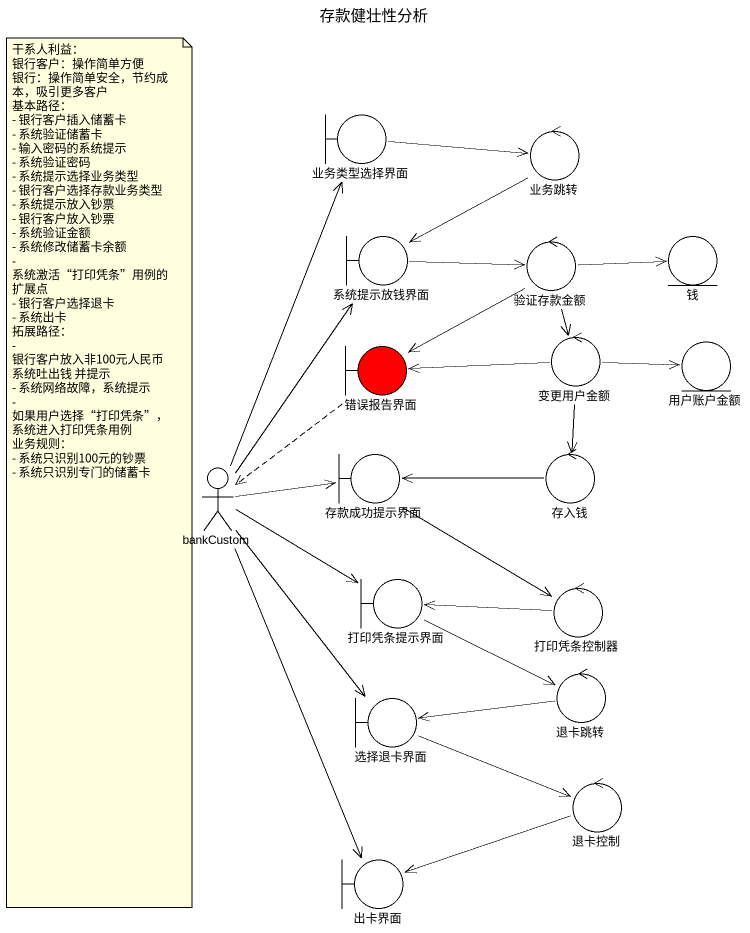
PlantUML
@startuml
title 存款健壮性分析
boundary 业务类型选择界面
control 业务跳转
boundary 系统提示放钱界面
control 验证存款金额
entity 钱
boundary 错误报告界面 #FF0000
control 变更用户金额
entity 用户账户金额
boundary 存款成功提示界面
control 存入钱
actor bankCustom
boundary 打印凭条提示界面
control 打印凭条控制器
boundary 选择退卡界面
control 退卡跳转
control 退卡控制
boundary 出卡界面
业务类型选择界面 -right-> 业务跳转
业务跳转 --> 系统提示放钱界面
系统提示放钱界面 -right-> 验证存款金额
验证存款金额 -right-> 钱
验证存款金额 --> 错误报告界面
验证存款金额 --> 变更用户金额
错误报告界面 ..> bankCustom
变更用户金额 -left-> 错误报告界面
变更用户金额 -right-> 用户账户金额
变更用户金额 --> 存入钱
存款成功提示界面 --> 打印凭条控制器
存入钱 -left-> 存款成功提示界面
bankCustom -up-> 业务类型选择界面
bankCustom -up-> 系统提示放钱界面
bankCustom -right-> 存款成功提示界面
bankCustom -right-> 打印凭条提示界面
bankCustom --> 选择退卡界面
bankCustom --> 出卡界面
打印凭条提示界面 -right-> 退卡跳转
打印凭条控制器 -left-> 打印凭条提示界面
选择退卡界面 -right-> 退卡控制
退卡跳转 -left-> 选择退卡界面
退卡控制 -left-> 出卡界面
note as N1
  干系人利益：
  银行客户：操作简单方便
  银行：操作简单安全，节约成本，吸引更多客户
  基本路径：
  - 银行客户插入储蓄卡
  - 系统验证储蓄卡
  - 输入密码的系统提示
  - 系统验证密码
  - 系统提示选择业务类型
  - 银行客户选择存款业务类型
  - 系统提示放入钞票
  - 银行客户放入钞票
  - 系统验证金额
  - 系统修改储蓄卡余额
  - 系统激活“打印凭条”用例的扩展点
  - 银行客户选择退卡
  - 系统出卡
  拓展路径：
  - 银行客户放入非100元人民币系统吐出钱 并提示
  - 系统网络故障，系统提示
  - 如果用户选择“打印凭条”，系统进入打印凭条用例
  业务规则：
  - 系统只识别100元的钞票
  - 系统只识别专门的储蓄卡
end note
@enduml
